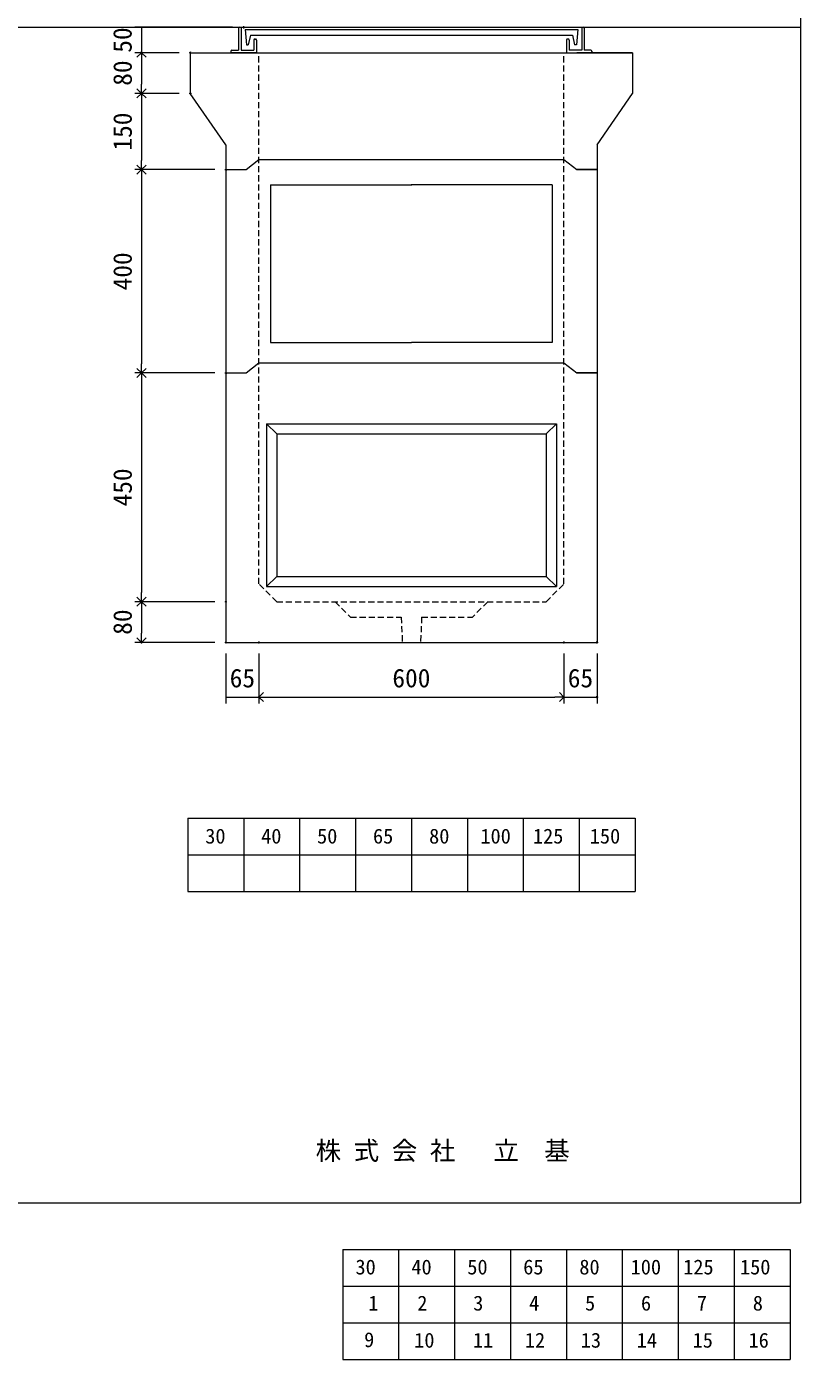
# Model space of a CAD drawing. Units: millimetres, scale not verified. Extents: x -4890 to 4890, y -2291 to 2291.
# Drawn here: x 3368 to 4890, y -2291 to 330 of the extents above; entities that cross this region are included whole.
import ezdxf
from ezdxf.enums import TextEntityAlignment as Align

# ---------------------------------------------------------------- set-up
doc = ezdxf.new("R2010")
doc.units = ezdxf.units.MM
doc.header["$LTSCALE"] = 10
doc.header["$PDMODE"] = 32
doc.header["$PDSIZE"] = 2
doc.linetypes.add('DASHED1', pattern=[1.8, 1.2, -0.6])
doc.linetypes.add('USER2', pattern=[50.8, 31.75, -6.35, 6.35, -6.35])
doc.layers.add('0-1_Defpoints', color=7, linetype='Continuous')
for name, color, linetype, lineweight in [('0-2_waku', 7, 'Continuous', 18), ('0-3_gaikei', 7, 'Continuous', 18), ('0-4_kakure', 7, 'DASHED1', 5), ('0-5_sunpou', 7, 'Continuous', 5), ('0-9_uchigawa', 6, 'Continuous', 18), ('0-B_futa', 3, 'Continuous', 18), ('0-C_GL', 4, 'Continuous', 18), ('0-E_文字１', 7, 'Continuous', 18), ('1-3_uchigawa2', 6, 'USER2', 18), ('1-5_文字２', 7, 'Continuous', 5)]:
    doc.layers.add(name, color=color, linetype=linetype, lineweight=lineweight)
doc.styles.add('ＭＳ ゴシック', font='')
doc.styles.get('ＭＳ ゴシック').set_extended_font_data('MS Gothic')

# ---------------------------------------------------------------- blocks, each defined once
blk = doc.blocks.new('_Open90')
at = {"layer": '0-5_sunpou'}
blk.add_line((0, 0), (-1, 0), dxfattribs=at)
blk.add_lwpolyline([(-0.5, 0.5), (0, 0), (-0.5, -0.5)], dxfattribs=at)
blk = doc.blocks.new('D68')
at = {"layer": '0-1_Defpoints'}
for p in [(5137.33, 2492.03), (5041.3, 2412.03), (5137.33, 2412.03)]:
    blk.add_point(p, dxfattribs=at)
at = {"layer": '0-5_sunpou'}
for p, q in [((5115.33, 2492.03), (5028.3, 2492.03)), ((5041.3, 2474.03), (5041.3, 2430.03)), ((5115.33, 2412.03), (5028.3, 2412.03))]:
    blk.add_line(p, q, dxfattribs=at)
at = {"layer": '0-5_sunpou', "xscale": 18, "yscale": 18}
for p, rotation in [((5041.3, 2492.03), 90), ((5041.3, 2412.03), 270)]:
    blk.add_blockref('_Open90', p, dxfattribs=dict(at, rotation=rotation))
at = {"layer": '0-5_sunpou', "style": 'ＭＳ ゴシック'}
blk.add_text('80', height=36.66, rotation=90, dxfattribs=at).set_placement((5033.3, 2427.03), align=Align.BOTTOM_LEFT)
blk = doc.blocks.new('D69')
at = {"layer": '0-1_Defpoints'}
for p in [(5137.33, 2412.03), (5041.3, 2262.03), (5207.33, 2262.03)]:
    blk.add_point(p, dxfattribs=at)
at = {"layer": '0-5_sunpou'}
for p, q in [((5115.33, 2412.03), (5028.3, 2412.03)), ((5041.3, 2394.03), (5041.3, 2280.03)), ((5185.33, 2262.03), (5028.3, 2262.03))]:
    blk.add_line(p, q, dxfattribs=at)
at = {"layer": '0-5_sunpou', "xscale": 18, "yscale": 18}
for p, rotation in [((5041.3, 2412.03), 90), ((5041.3, 2262.03), 270)]:
    blk.add_blockref('_Open90', p, dxfattribs=dict(at, rotation=rotation))
at = {"layer": '0-5_sunpou', "style": 'ＭＳ ゴシック'}
blk.add_text('150', height=36.66, rotation=90, dxfattribs=at).set_placement((5033.3, 2299.53), align=Align.BOTTOM_LEFT)
blk = doc.blocks.new('D70')
at = {"layer": '0-1_Defpoints'}
for p in [(5207.33, 2262.03), (5041.3, 1862.03), (5207.33, 1862.03)]:
    blk.add_point(p, dxfattribs=at)
at = {"layer": '0-5_sunpou'}
for p, q in [((5185.33, 2262.03), (5028.3, 2262.03)), ((5041.3, 2244.03), (5041.3, 1880.03)), ((5185.33, 1862.03), (5028.3, 1862.03))]:
    blk.add_line(p, q, dxfattribs=at)
at = {"layer": '0-5_sunpou', "xscale": 18, "yscale": 18}
for p, rotation in [((5041.3, 2262.03), 90), ((5041.3, 1862.03), 270)]:
    blk.add_blockref('_Open90', p, dxfattribs=dict(at, rotation=rotation))
at = {"layer": '0-5_sunpou', "style": 'ＭＳ ゴシック'}
blk.add_text('400', height=36.66, rotation=90, dxfattribs=at).set_placement((5033.3, 2024.53), align=Align.BOTTOM_LEFT)
blk = doc.blocks.new('D71')
at = {"layer": '0-1_Defpoints'}
for p in [(5207.33, 1862.03), (5041.3, 1412.03), (5207.33, 1412.03)]:
    blk.add_point(p, dxfattribs=at)
at = {"layer": '0-5_sunpou'}
for p, q in [((5185.33, 1862.03), (5028.3, 1862.03)), ((5041.3, 1844.03), (5041.3, 1430.03)), ((5185.33, 1412.03), (5028.3, 1412.03))]:
    blk.add_line(p, q, dxfattribs=at)
at = {"layer": '0-5_sunpou', "xscale": 18, "yscale": 18}
for p, rotation in [((5041.3, 1862.03), 90), ((5041.3, 1412.03), 270)]:
    blk.add_blockref('_Open90', p, dxfattribs=dict(at, rotation=rotation))
at = {"layer": '0-5_sunpou', "style": 'ＭＳ ゴシック'}
blk.add_text('450', height=36.66, rotation=90, dxfattribs=at).set_placement((5033.3, 1599.53), align=Align.BOTTOM_LEFT)
blk = doc.blocks.new('D72')
at = {"layer": '0-1_Defpoints'}
for p in [(5207.33, 1412.03), (5041.3, 1332.03), (5207.33, 1332.03)]:
    blk.add_point(p, dxfattribs=at)
at = {"layer": '0-5_sunpou'}
for p, q in [((5185.33, 1412.03), (5028.3, 1412.03)), ((5041.3, 1394.03), (5041.3, 1350.03)), ((5185.33, 1332.03), (5028.3, 1332.03))]:
    blk.add_line(p, q, dxfattribs=at)
at = {"layer": '0-5_sunpou', "xscale": 18, "yscale": 18}
for p, rotation in [((5041.3, 1412.03), 90), ((5041.3, 1332.03), 270)]:
    blk.add_blockref('_Open90', p, dxfattribs=dict(at, rotation=rotation))
at = {"layer": '0-5_sunpou', "style": 'ＭＳ ゴシック'}
blk.add_text('80', height=36.66, rotation=90, dxfattribs=at).set_placement((5033.3, 1347.03), align=Align.BOTTOM_LEFT)
blk = doc.blocks.new('D73')
at = {"layer": '0-1_Defpoints'}
for p in [(5207.33, 1332.03), (5272.33, 1332.03), (5272.33, 1224.56)]:
    blk.add_point(p, dxfattribs=at)
at = {"layer": '0-5_sunpou'}
for p, q in [((5207.33, 1310.03), (5207.33, 1211.56)), ((5272.33, 1310.03), (5272.33, 1211.56)), ((5207.33, 1224.56), (5272.33, 1224.56))]:
    blk.add_line(p, q, dxfattribs=at)
at = {"layer": '0-5_sunpou', "style": 'ＭＳ ゴシック'}
blk.add_text('65', height=36.66, dxfattribs=at).set_placement((5214.83, 1232.56), align=Align.BOTTOM_LEFT)
blk = doc.blocks.new('D74')
at = {"layer": '0-1_Defpoints'}
for p in [(5272.33, 1332.03), (5872.33, 1332.03), (5872.33, 1224.56)]:
    blk.add_point(p, dxfattribs=at)
at = {"layer": '0-5_sunpou'}
for p, q in [((5272.33, 1310.03), (5272.33, 1211.56)), ((5872.33, 1310.03), (5872.33, 1211.56)), ((5290.33, 1224.56), (5854.33, 1224.56))]:
    blk.add_line(p, q, dxfattribs=at)
at = {"layer": '0-5_sunpou', "xscale": 18, "yscale": 18, "rotation": 180}
blk.add_blockref('_Open90', (5272.33, 1224.56), dxfattribs=at)
at = {"layer": '0-5_sunpou', "xscale": 18, "yscale": 18}
blk.add_blockref('_Open90', (5872.33, 1224.56), dxfattribs=at)
at = {"layer": '0-5_sunpou', "style": 'ＭＳ ゴシック'}
blk.add_text('600', height=36.66, dxfattribs=at).set_placement((5534.83, 1232.56), align=Align.BOTTOM_LEFT)
blk = doc.blocks.new('D75')
at = {"layer": '0-1_Defpoints'}
for p in [(5872.33, 1332.03), (5937.33, 1332.03), (5937.33, 1224.56)]:
    blk.add_point(p, dxfattribs=at)
at = {"layer": '0-5_sunpou'}
for p, q in [((5872.33, 1310.03), (5872.33, 1211.56)), ((5937.33, 1310.03), (5937.33, 1211.56)), ((5872.33, 1224.56), (5937.33, 1224.56))]:
    blk.add_line(p, q, dxfattribs=at)
at = {"layer": '0-5_sunpou', "style": 'ＭＳ ゴシック'}
blk.add_text('65', height=36.66, dxfattribs=at).set_placement((5879.83, 1232.56), align=Align.BOTTOM_LEFT)
blk = doc.blocks.new('D79')
at = {"layer": '0-1_Defpoints'}
for p in [(5242.33, 2542.03), (5041.03, 2492.03), (5137.33, 2492.03)]:
    blk.add_point(p, dxfattribs=at)
at = {"layer": '0-5_sunpou'}
for p, q in [((5220.33, 2542.03), (5028.03, 2542.03)), ((5041.03, 2542.03), (5041.03, 2492.03)), ((5115.33, 2492.03), (5028.03, 2492.03))]:
    blk.add_line(p, q, dxfattribs=at)
at = {"layer": '0-5_sunpou', "style": 'ＭＳ ゴシック'}
blk.add_text('50', height=36.66, rotation=90, dxfattribs=at).set_placement((5033.03, 2492.03), align=Align.BOTTOM_LEFT)

msp = doc.modelspace()

# ---------------------------------------------------------------- linework, layer by layer
at = {"layer": '0-2_waku'}
for p, q in [((4889.94, 2291.29), (4889.94, -1983.71)), ((3684.96, -1227.04), (3684.96, -1371.04)), ((3684.96, -1227.04), (3684.96, -1371.04)), ((3684.96, -1227.04), (3684.96, -1371.04)), ((3684.96, -1227.04), (3684.96, -1371.04)), ((3684.96, -1227.04), (4564.96, -1227.04)), ((3794.96, -1227.04), (3794.96, -1371.04)), ((3904.96, -1227.04), (3904.96, -1371.04)), ((3904.96, -1227.04), (3904.96, -1371.04)), ((4014.96, -1227.04), (4014.96, -1371.04)), ((4124.96, -1227.04), (4124.96, -1371.04)), ((4234.96, -1227.04), (4234.96, -1371.04)), ((4344.96, -1227.04), (4344.96, -1371.04)), ((4454.96, -1227.04), (4454.96, -1371.04)), ((4564.96, -1227.04), (4564.96, -1371.04)), ((3684.96, -1299.04), (4564.96, -1299.04)), ((3684.96, -1371.04), (4564.96, -1371.04)), ((-1230.06, -1983.71), (4889.94, -1983.71)), ((-1230.06, -1983.71), (4889.94, -1983.71))]:
    msp.add_line(p, q, dxfattribs=at)
at = {"layer": '0-3_gaikei'}
for p, q in [((3689.96, 278.96), (3689.96, 198.96)), ((3689.96, 278.96), (3799.96, 278.96)), ((3689.96, 278.96), (3799.96, 278.96)), ((3689.96, 278.96), (3799.96, 278.96)), ((3689.96, 278.96), (4559.96, 278.96)), ((4559.96, 278.96), (4449.96, 278.96)), ((4559.96, 278.96), (4559.96, 198.96)), ((3759.96, 97.96), (3689.96, 198.96)), ((4489.96, 97.96), (4559.96, 198.96)), ((3759.96, 97.96), (3759.96, -881.04)), ((4489.96, 97.96), (4489.96, 48.96)), ((3799.96, 48.96), (3824.96, 68.96)), ((3824.96, 68.96), (4424.96, 68.96)), ((4424.96, 68.96), (4449.96, 48.96)), ((3759.96, 48.96), (3799.96, 48.96)), ((3759.96, 48.96), (3799.96, 48.96)), ((3759.96, 48.96), (3799.96, 48.96)), ((4489.96, 48.96), (4449.96, 48.96)), ((4489.96, 48.96), (4449.96, 48.96)), ((4489.96, 48.96), (4489.96, -881.04)), ((3799.96, -351.04), (3824.96, -331.04)), ((3824.96, -331.04), (4424.96, -331.04)), ((4424.96, -331.04), (4449.96, -351.04)), ((3759.96, -351.04), (3799.96, -351.04)), ((3759.96, -351.04), (3799.96, -351.04)), ((3759.96, -351.04), (3799.96, -351.04)), ((4489.96, -351.04), (4449.96, -351.04)), ((4489.96, -351.04), (4449.96, -351.04)), ((3759.96, -881.04), (4489.96, -881.04)), ((3759.96, -881.04), (4489.96, -881.04)), ((3759.96, -881.04), (4489.96, -881.04)), ((3759.96, -881.04), (4489.96, -881.04))]:
    msp.add_line(p, q, dxfattribs=at)
for points in [[(4449.96, 48.96), (4489.96, 48.96), (4449.96, 48.96)], [(4449.96, 48.96), (4489.96, 48.96), (4449.96, 48.96)], [(4449.96, -351.04), (4489.96, -351.04), (4449.96, -351.04)], [(4449.96, -351.04), (4489.96, -351.04), (4449.96, -351.04)]]:
    msp.add_lwpolyline(points, dxfattribs=at)
at = {"layer": '0-4_kakure'}
for p, q in [((3824.96, -766.04), (3824.96, 278.96)), ((4424.96, -766.04), (4424.96, 278.96)), ((3859.96, -801.04), (3824.96, -766.04)), ((4389.96, -801.04), (4424.96, -766.04)), ((3859.96, -801.04), (4389.96, -801.04)), ((3974.96, -801.04), (4004.96, -831.04)), ((4274.96, -801.04), (4244.96, -831.04)), ((4144.96, -831.04), (4142.96, -881.04)), ((4144.96, -831.04), (4244.96, -831.04))]:
    msp.add_line(p, q, dxfattribs=at)
msp.add_lwpolyline([(4004.96, -831.04), (4104.96, -831.04), (4106.96, -881.04)], dxfattribs=at)
at = {"layer": '0-9_uchigawa'}
for p, q in [((3839.96, -451.04), (3839.96, -771.04)), ((3839.96, -451.04), (4409.96, -451.04)), ((3839.96, -451.04), (3859.96, -471.04)), ((3859.96, -471.04), (3859.96, -751.04)), ((3859.96, -471.04), (3859.96, -751.04)), ((3859.96, -471.04), (4389.96, -471.04)), ((4389.96, -471.04), (4409.96, -451.04)), ((4389.96, -471.04), (4389.96, -751.04)), ((4389.96, -471.04), (4389.96, -751.04)), ((4409.96, -451.04), (4409.96, -771.04)), ((3839.96, -771.04), (3859.96, -751.04)), ((3859.96, -751.04), (4124.96, -751.04)), ((4124.96, -751.04), (4389.96, -751.04)), ((4409.96, -771.04), (4389.96, -751.04)), ((3839.96, -771.04), (4124.96, -771.04)), ((4124.96, -771.04), (4409.96, -771.04))]:
    msp.add_line(p, q, dxfattribs=at)
at = {"layer": '0-B_futa'}
for p, q in [((3784.96, 326.96), (3784.96, 283.96)), ((3786.96, 328.96), (3789.96, 328.96)), ((3789.96, 328.96), (3789.96, 283.96)), ((3797.77, 324.46), (4452.1, 324.46)), ((3797.77, 324.46), (3800.26, 294.46)), ((4452.1, 324.46), (4449.85, 294.46)), ((4459.96, 328.96), (4459.96, 283.96)), ((4459.96, 328.96), (4462.96, 328.96)), ((4464.96, 326.96), (4464.96, 283.96)), ((3800.26, 294.46), (3803.97, 294.46)), ((3808.29, 313.46), (3803.97, 294.46)), ((3808.29, 313.46), (4441.63, 313.46)), ((3814.96, 303.96), (3814.96, 283.96)), ((3816.96, 305.96), (3817.96, 305.96)), ((3819.96, 303.96), (3819.96, 278.96)), ((4429.96, 303.96), (4429.96, 278.96)), ((4432.96, 305.96), (4431.96, 305.96)), ((4434.96, 303.96), (4434.96, 283.96)), ((4441.63, 313.46), (4445.95, 294.46)), ((4449.85, 294.46), (4445.95, 294.46)), ((3769.96, 281.96), (3769.96, 280.96)), ((3771.96, 283.96), (3784.96, 283.96)), ((3819.96, 278.96), (3771.96, 278.96)), ((3789.96, 283.96), (3814.96, 283.96)), ((4429.96, 278.96), (4477.96, 278.96)), ((4459.96, 283.96), (4434.96, 283.96)), ((4477.96, 283.96), (4464.96, 283.96)), ((4479.96, 281.96), (4479.96, 280.96))]:
    msp.add_line(p, q, dxfattribs=at)
for centre, start, end in [((3786.96, 326.96), 90, 180), ((4462.96, 326.96), 0, 90), ((3816.96, 303.96), 90, 180), ((3817.96, 303.96), 0, 90), ((4431.96, 303.96), 90, 180), ((4432.96, 303.96), 0, 90), ((3771.96, 281.96), 90, 180), ((3771.96, 280.96), 180, 270), ((4477.96, 281.96), 0, 90), ((4477.96, 280.96), 270, 0)]:
    msp.add_arc(centre, 2, start, end, dxfattribs=at)
at = {"layer": '0-C_GL'}
msp.add_line((-1230.06, 328.96), (4889.94, 328.96), dxfattribs=at)
at = {"layer": '1-3_uchigawa2'}
for p, q in [((3847.96, 18.96), (4125.46, 18.96)), ((3847.96, 18.96), (3847.96, -291.04)), ((4401.96, 18.96), (4124.46, 18.96)), ((4401.96, 18.96), (4401.96, -291.04)), ((3847.96, -291.04), (4124.96, -291.04)), ((4401.96, -291.04), (4124.96, -291.04))]:
    msp.add_line(p, q, dxfattribs=at)
at = {"layer": '1-5_文字２'}
for p, q in [((3989.68, -2075.33), (3989.68, -2219.33)), ((3989.68, -2075.33), (3989.68, -2219.33)), ((3989.68, -2075.33), (3989.68, -2219.33)), ((3989.68, -2075.33), (3989.68, -2219.33)), ((3989.68, -2075.33), (4869.68, -2075.33)), ((3989.68, -2075.33), (3989.68, -2219.33)), ((3989.68, -2075.33), (3989.68, -2219.33)), ((3989.68, -2075.33), (3989.68, -2219.33)), ((3989.68, -2075.33), (3989.68, -2219.33)), ((3989.68, -2075.33), (4869.68, -2075.33)), ((4099.68, -2075.33), (4099.68, -2219.33)), ((4099.68, -2075.33), (4099.68, -2219.33)), ((4209.68, -2075.33), (4209.68, -2219.33)), ((4209.68, -2075.33), (4209.68, -2219.33)), ((4209.68, -2075.33), (4209.68, -2219.33)), ((4209.68, -2075.33), (4209.68, -2219.33)), ((4319.68, -2075.33), (4319.68, -2219.33)), ((4319.68, -2075.33), (4319.68, -2219.33)), ((4429.68, -2075.33), (4429.68, -2219.33)), ((4429.68, -2075.33), (4429.68, -2219.33)), ((4539.68, -2075.33), (4539.68, -2219.33)), ((4539.68, -2075.33), (4539.68, -2219.33)), ((4649.68, -2075.33), (4649.68, -2219.33)), ((4649.68, -2075.33), (4649.68, -2219.33)), ((4759.68, -2075.33), (4759.68, -2219.33)), ((4759.68, -2075.33), (4759.68, -2219.33)), ((4869.68, -2075.33), (4869.68, -2219.33)), ((4869.68, -2075.33), (4869.68, -2219.33)), ((3989.68, -2147.33), (4869.68, -2147.33)), ((3989.68, -2147.33), (4869.68, -2147.33)), ((3989.68, -2219.33), (4869.68, -2219.33)), ((3989.68, -2219.33), (4869.68, -2219.33)), ((3989.68, -2219.33), (3989.68, -2291.33)), ((3989.68, -2219.33), (3989.68, -2291.33)), ((3989.68, -2219.33), (3989.68, -2291.33)), ((3989.68, -2219.33), (3989.68, -2291.33)), ((3989.68, -2219.33), (4869.68, -2219.33)), ((3989.68, -2219.33), (3989.68, -2291.33)), ((3989.68, -2219.33), (3989.68, -2291.33)), ((3989.68, -2219.33), (3989.68, -2291.33)), ((3989.68, -2219.33), (3989.68, -2291.33)), ((3989.68, -2219.33), (4869.68, -2219.33)), ((4099.68, -2219.33), (4099.68, -2291.33)), ((4099.68, -2219.33), (4099.68, -2291.33)), ((4209.68, -2219.33), (4209.68, -2291.33)), ((4209.68, -2219.33), (4209.68, -2291.33)), ((4209.68, -2219.33), (4209.68, -2291.33)), ((4209.68, -2219.33), (4209.68, -2291.33)), ((4319.68, -2219.33), (4319.68, -2291.33)), ((4319.68, -2219.33), (4319.68, -2291.33)), ((4429.68, -2219.33), (4429.68, -2291.33)), ((4429.68, -2219.33), (4429.68, -2291.33)), ((4539.68, -2219.33), (4539.68, -2291.33)), ((4539.68, -2219.33), (4539.68, -2291.33)), ((4649.68, -2219.33), (4649.68, -2291.33)), ((4649.68, -2219.33), (4649.68, -2291.33)), ((4759.68, -2219.33), (4759.68, -2291.33)), ((4759.68, -2219.33), (4759.68, -2291.33)), ((4869.68, -2219.33), (4869.68, -2291.33)), ((4869.68, -2219.33), (4869.68, -2291.33)), ((3989.68, -2291.33), (4869.68, -2291.33)), ((3989.68, -2291.33), (4869.68, -2291.33))]:
    msp.add_line(p, q, dxfattribs=at)

# ---------------------------------------------------------------- block references
at = {"layer": '0-5_sunpou'}
for name in ['D79', 'D68', 'D69', 'D70', 'D71', 'D72', 'D73', 'D74', 'D75']:
    msp.add_blockref(name, (-1447.37, -2213.07), dxfattribs=at)

# ---------------------------------------------------------------- texts
at = {"layer": '0-E_文字１', "style": 'ＭＳ ゴシック'}
for s, height, p in [('30', 29.33, (3719.31, -1285.53)), ('40', 29.33, (3829.31, -1285.53)), ('50', 29.33, (3939.31, -1285.53)), ('65', 29.33, (4049.31, -1285.53)), ('80', 29.33, (4159.72, -1285.53)), ('100', 29.33, (4260.59, -1285.53)), ('125', 29.33, (4363.98, -1285.53)), ('150', 29.33, (4475.74, -1285.53)), ('株 式 会 社 \u3000立\u3000基', 36.66, (3936.48, -1910.07))]:
    msp.add_text(s, height=height, dxfattribs=at).set_placement(p, align=Align.BOTTOM_LEFT)
at = {"layer": '1-5_文字２', "style": 'ＭＳ ゴシック'}
for s, p in [('30', (4014.83, -2133.14)), ('30', (4014.83, -2133.14)), ('40', (4124.83, -2133.14)), ('40', (4124.83, -2133.14)), ('50', (4234.83, -2133.14)), ('50', (4234.83, -2133.14)), ('65', (4344.83, -2133.14)), ('65', (4344.83, -2133.14)), ('80', (4455.24, -2133.14)), ('80', (4455.24, -2133.14)), ('100', (4556.11, -2133.14)), ('100', (4556.11, -2133.14)), ('125', (4659.5, -2133.14)), ('125', (4659.5, -2133.14)), ('150', (4771.26, -2133.14)), ('150', (4771.26, -2133.14)), ('1', (4039.98, -2204.18)), ('2', (4136.42, -2204.18)), ('3', (4246.42, -2204.18)), ('4', (4356.42, -2204.18)), ('5', (4466.42, -2204.18)), ('6', (4576.42, -2204.18)), ('7', (4686.42, -2204.18)), ('8', (4796.42, -2204.18)), ('9', (4031.91, -2276.18)), ('10', (4130.33, -2277.14)), ('11', (4245.82, -2277.14)), ('12', (4348.03, -2277.14)), ('13', (4458.03, -2277.14)), ('14', (4568.03, -2277.14)), ('15', (4678.03, -2277.14)), ('16', (4788.03, -2277.14))]:
    msp.add_text(s, height=29.33, dxfattribs=at).set_placement(p, align=Align.BOTTOM_LEFT)

doc.saveas('drawing.dxf')
